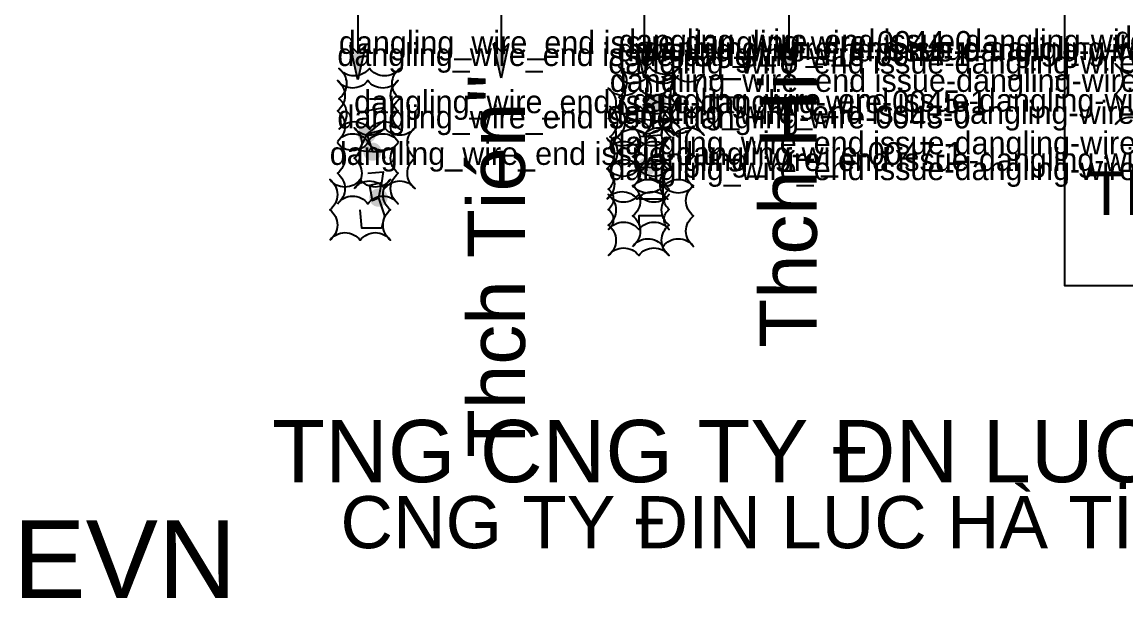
# Model space of a CAD drawing. Header units: millimetres. Extents: x -274 to 321, y 3 to 213.
# Drawn here: x 6.8 to 79.3, y 6.5 to 44.3 of the extents above; entities that cross this region are included whole.
import ezdxf

# ---------------------------------------------------------------- set-up
doc = ezdxf.new("R2010")
doc.units = ezdxf.units.MM
doc.layers.add('AI_REVIEW', color=2, linetype='Continuous')
doc.layers.add('TEXT', color=7, linetype='Continuous')
doc.layers.add('SLD_OTHER', color=7, linetype='Continuous', lineweight=25)
doc.layers.add('SYM_PORTS', color=8, linetype='Continuous', plot=False)
doc.styles.add('SLD_TEXT', font='arial.ttf')

# ---------------------------------------------------------------- blocks, each defined once
blk = doc.blocks.new('SYM_LINE_FEEDER_ARROW')
blk.add_hatch(color=7).paths.add_polyline_path([(0, -3), (-0.5, -0.75), (0, -1.25), (0.5, -0.75)])
at = {"lineweight": 25}
blk.add_lwpolyline([(0, 3), (0, -1.25)], dxfattribs=at)
blk.add_lwpolyline([(0, -3), (-0.5, -0.75), (0, -1.25), (0.5, -0.75)], close=True, dxfattribs=at)
at = {"layer": 'SYM_PORTS'}
blk.add_point((0, 3), dxfattribs=at)
blk.add_attdef('LINE_NAME', (1.5, 0), '', height=2)

msp = doc.modelspace()

# ---------------------------------------------------------------- hatches: boundary and pattern name
at = {"layer": 'SLD_OTHER'}
h = msp.add_hatch(color=7, dxfattribs=at)
edge = h.paths.add_edge_path()
edge.add_arc((48.533, 39.067), 0.6, 0, 360)
h = msp.add_hatch(color=7, dxfattribs=at)
edge = h.paths.add_edge_path()
edge.add_arc((29.433, 36.983), 0.6, 0, 360)
h = msp.add_hatch(color=7, dxfattribs=at)
edge = h.paths.add_edge_path()
edge.add_arc((29.8, 35.825), 0.6, 0, 360)
h = msp.add_hatch(color=7, dxfattribs=at)
edge = h.paths.add_edge_path()
edge.add_arc((47.8, 34.825), 0.6, 0, 360)
h = msp.add_hatch(color=7, dxfattribs=at)
edge = h.paths.add_edge_path()
edge.add_arc((30.2, 32.8), 0.6, 0, 360)

# ---------------------------------------------------------------- linework, layer by layer
at = {"layer": 'AI_REVIEW'}
for points in [[(46, 37.4, -0.5), (48, 37.4, -0.5), (50, 37.4, -0.5), (50, 39.4, -0.5), (50, 41.4, -0.5), (48, 41.4, -0.5), (46, 41.4, -0.5), (46, 39.4, -0.5)], [(78.6, 37.6, -0.5), (80.6, 37.6, -0.5), (82.6, 37.6, -0.5), (82.6, 39.6, -0.5), (82.6, 41.6, -0.5), (80.6, 41.6, -0.5), (78.6, 41.6, -0.5), (78.6, 39.6, -0.5)], [(27.6, 37.3, -0.5), (29.6, 37.3, -0.5), (31.6, 37.3, -0.5), (31.6, 39.3, -0.5), (31.6, 41.3, -0.5), (29.6, 41.3, -0.5), (27.6, 41.3, -0.5), (27.6, 39.3, -0.5)], [(45.9, 36.8, -0.5), (47.9, 36.8, -0.5), (49.9, 36.8, -0.5), (49.9, 38.8, -0.5), (49.9, 40.8, -0.5), (47.9, 40.8, -0.5), (45.9, 40.8, -0.5), (45.9, 38.8, -0.5)], [(47.6, 36.9, -0.5), (49.6, 36.9, -0.5), (51.6, 36.9, -0.5), (51.6, 38.9, -0.5), (51.6, 40.9, -0.5), (49.6, 40.9, -0.5), (47.6, 40.9, -0.5), (47.6, 38.9, -0.5)], [(27.5, 36.5, -0.5), (29.5, 36.5, -0.5), (31.5, 36.5, -0.5), (31.5, 38.5, -0.5), (31.5, 40.5, -0.5), (29.5, 40.5, -0.5), (27.5, 40.5, -0.5), (27.5, 38.5, -0.5)], [(45.3, 36, -0.5), (47.3, 36, -0.5), (49.3, 36, -0.5), (49.3, 38, -0.5), (49.3, 40, -0.5), (47.3, 40, -0.5), (45.3, 40, -0.5), (45.3, 38, -0.5)], [(45.4, 34.8, -0.5), (47.4, 34.8, -0.5), (49.4, 34.8, -0.5), (49.4, 36.8, -0.5), (49.4, 38.8, -0.5), (47.4, 38.8, -0.5), (45.4, 38.8, -0.5), (45.4, 36.8, -0.5)], [(28.6, 33.4, -0.5), (30.6, 33.4, -0.5), (32.6, 33.4, -0.5), (32.6, 35.4, -0.5), (32.6, 37.4, -0.5), (30.6, 37.4, -0.5), (28.6, 37.4, -0.5), (28.6, 35.4, -0.5)], [(46.9, 33.5, -0.5), (48.9, 33.5, -0.5), (50.9, 33.5, -0.5), (50.9, 35.5, -0.5), (50.9, 37.5, -0.5), (48.9, 37.5, -0.5), (46.9, 37.5, -0.5), (46.9, 35.5, -0.5)], [(27.5, 32.4, -0.5), (29.5, 32.4, -0.5), (31.5, 32.4, -0.5), (31.5, 34.4, -0.5), (31.5, 36.4, -0.5), (29.5, 36.4, -0.5), (27.5, 36.4, -0.5), (27.5, 34.4, -0.5)], [(45.2, 32.7, -0.5), (47.2, 32.7, -0.5), (49.2, 32.7, -0.5), (49.2, 34.7, -0.5), (49.2, 36.7, -0.5), (47.2, 36.7, -0.5), (45.2, 36.7, -0.5), (45.2, 34.7, -0.5)], [(45.3, 30.7, -0.5), (47.3, 30.7, -0.5), (49.3, 30.7, -0.5), (49.3, 32.033, -0.5), (49.3, 33.367, -0.5), (49.3, 34.7, -0.5), (47.3, 34.7, -0.5), (45.3, 34.7, -0.5), (45.3, 33.367, -0.5), (45.3, 32.033, -0.5)], [(27, 30, -0.5), (29, 30, -0.5), (31, 30, -0.5), (31, 32, -0.5), (31, 34, -0.5), (29, 34, -0.5), (27, 34, -0.5), (27, 32, -0.5)], [(46.9, 29.6, -0.5), (48.9, 29.6, -0.5), (50.9, 29.6, -0.5), (50.9, 31.6, -0.5), (50.9, 33.6, -0.5), (48.9, 33.6, -0.5), (46.9, 33.6, -0.5), (46.9, 31.6, -0.5)], [(45.3, 29, -0.5), (47.3, 29, -0.5), (49.3, 29, -0.5), (49.3, 31, -0.5), (49.3, 33, -0.5), (47.3, 33, -0.5), (45.3, 33, -0.5), (45.3, 31, -0.5)]]:
    msp.add_lwpolyline(points, format="xyb", close=True, dxfattribs=at)
at = {"layer": 'SLD_OTHER'}
for points in [[(129.267, 61.167), (129.267, 27), (75.3, 27), (75.3, 51.95)], [(29.6, 39.3), (30.54, 39.3), (30.54, 38.7), (29.5, 38.5)], [(48, 39.4), (48.533, 39.067)], [(48.533, 39.067), (47.9, 38.8)], [(48.533, 39.067), (49.6, 38.9)], [(29.433, 36.983), (30.575, 37.3), (30.575, 37.9), (29.433, 36.983)], [(47.3, 38), (48.9, 37.8), (48.8, 36.9), (47.4, 36.8)], [(29.433, 36.983), (28.9, 35.9), (29.8, 35.825)], [(29.433, 36.983), (29.8, 35.825)], [(29.8, 35.825), (30.5, 35.825), (30.6, 35.4)], [(47.8, 34.825), (47.2, 34.7)], [(48.9, 35.5), (48, 35.4), (47.8, 34.825)], [(47.8, 34.825), (48.8, 34.7), (48.875, 33.8)], [(29.5, 34.4), (30.5, 34.5), (30.4, 33.775)], [(48.875, 33.8), (48, 34.1), (48.875, 33.8)], [(30.4, 33.775), (29.6, 33.6), (29.78, 32.62), (30.2, 32.8)], [(30.4, 33.775), (30.2, 32.8)], [(48.875, 33.8), (48.875, 32.7), (47.3, 32.7)], [(30.2, 32.8), (30.6, 31.6), (30.4, 30.8), (29.1, 30.8), (29, 32)], [(48.9, 31.6), (47.3, 31.6), (47.3, 31)]]:
    msp.add_lwpolyline(points, dxfattribs=at)

# ---------------------------------------------------------------- block references
for p in [(28.85, 43.55), (38.25, 43.65), (47.65, 43.65), (57.15, 43.65)]:
    msp.add_blockref('SYM_LINE_FEEDER_ARROW', p, dxfattribs=at)

# ---------------------------------------------------------------- texts
at = {"layer": 'AI_REVIEW', "char_height": 1.5, "attachment_point": 7}
for s, insert in [('dangling_wire_end issue-dangling-wire-0044-0', (27.6, 41.8)), ('dangling_wire_end issue-dangling-wire-0142-0', (46, 41.9)), ('dangling_wire_end issue-dangling-wire-0256-0', (78.6, 42.1)), ('dangling_wire_end issue-dangling-wire-0044-1', (27.5, 41)), ('dangling_wire_end issue-dangling-wire-0144-1', (45.9, 41.3)), ('dangling_wire_end issue-dangling-wire-0143-1', (47.6, 41.4)), ('dangling_wire_end issue-dangling-wire-0122-0', (45.3, 40.5)), ('dangling_wire_end issue-dangling-wire-0122-1', (45.4, 39.3)), ('dangling_wire_end issue-dangling-wire-0045-1', (28.6, 37.9)), ('dangling_wire_end issue-dangling-wire-0147-0', (46.9, 38)), ('dangling_wire_end issue-dangling-wire-0131-1', (45.2, 37.2)), ('dangling_wire_end issue-dangling-wire-0043-0', (27.5, 36.9)), ('dangling_wire_end issue-dangling-wire-0145-1', (45.3, 35.2)), ('dangling_wire_end issue-dangling-wire-0047-1', (27, 34.5)), ('dangling_wire_end issue-dangling-wire-0148-0', (46.9, 34.1)), ('dangling_wire_end issue-dangling-wire-0148-1', (45.3, 33.5))]:
    msp.add_mtext(s, dxfattribs=dict(at, insert=insert))
at = {"layer": 'TEXT', "attachment_point": 7, "rotation": 90, "style": 'SLD_TEXT'}
for s, insert, char_height in [('Thch Tién"', (39.881, 15.693), 3.7601), ('Thch Hi', (59.053, 22.94), 3.7535)]:
    msp.add_mtext(s, dxfattribs=dict(at, insert=insert, char_height=char_height))
at = {"layer": 'TEXT', "attachment_point": 7, "style": 'SLD_TEXT'}
for s, insert, char_height in [('TD41-100KVA', (76.8, 31.618), 2.86951), ('TNG CNG TY ĐN LUC MIN BC', (23.2, 14.039), 4.09247), ('CNG TY ĐIN LUC HÀ TİNH', (27.7, 9.712), 3.4231), ('EVN', (6.2, 6.493), 5.1069)]:
    msp.add_mtext(s, dxfattribs=dict(at, insert=insert, char_height=char_height))

doc.saveas('drawing.dxf')
